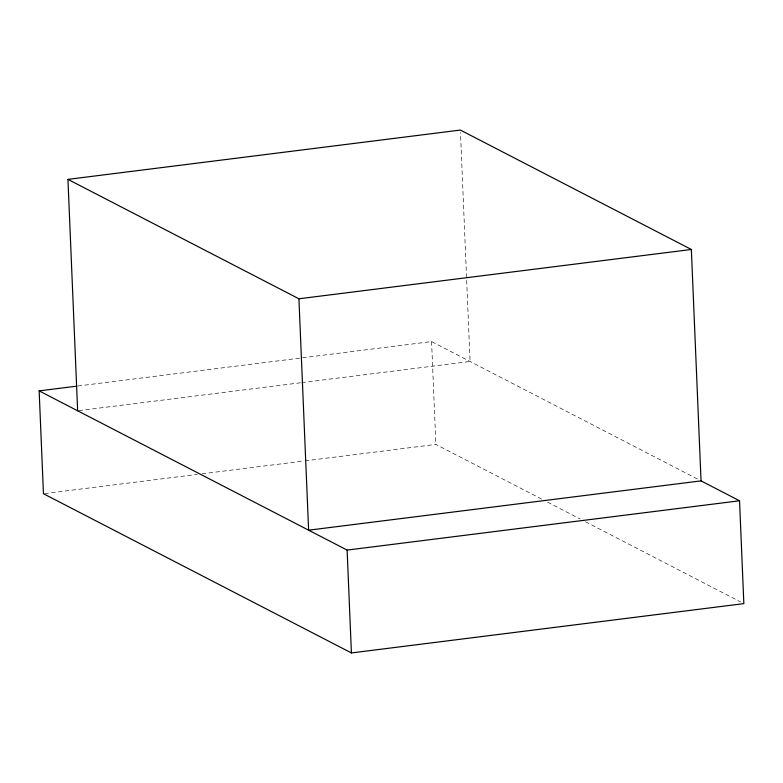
<?xml version="1.0" encoding="UTF-8"?>
<svg xmlns="http://www.w3.org/2000/svg" width="783" height="783" viewBox="0 0 783 783"><rect width="100%" height="100%" fill="white"/><g stroke="black" fill="none" stroke-linecap="round" stroke-linejoin="round"><path stroke-width="0.59" stroke-dasharray="3.92 2.94" d="M77.908 386.009L431.58 341.574L698.876 479.754M78.858 410.625L300.506 382.779M301.719 382.623L470.074 361.472L460.482 132.503M44.67 493.574L197.287 474.4M202.131 473.793L303.873 461.011M305.076 460.854L435.886 444.421L542.159 499.358M547.581 502.157L580.115 518.972M585.537 521.781L740.601 601.941M431.58 341.574L435.886 444.421"/><path stroke-width="1.17" d="M67.945 179.376L460.375 130.066L691.35 249.474L701.049 480.879L308.619 530.189L298.92 298.783L67.945 179.376L77.644 410.781M298.92 298.783L691.35 249.474M700.501 480.596L739.543 500.777L743.85 603.624L351.42 652.934L43.456 493.73L39.15 390.883L76.695 386.166M39.15 390.883L347.114 550.087L739.543 500.777M347.114 550.087L351.42 652.934"/></g></svg>
